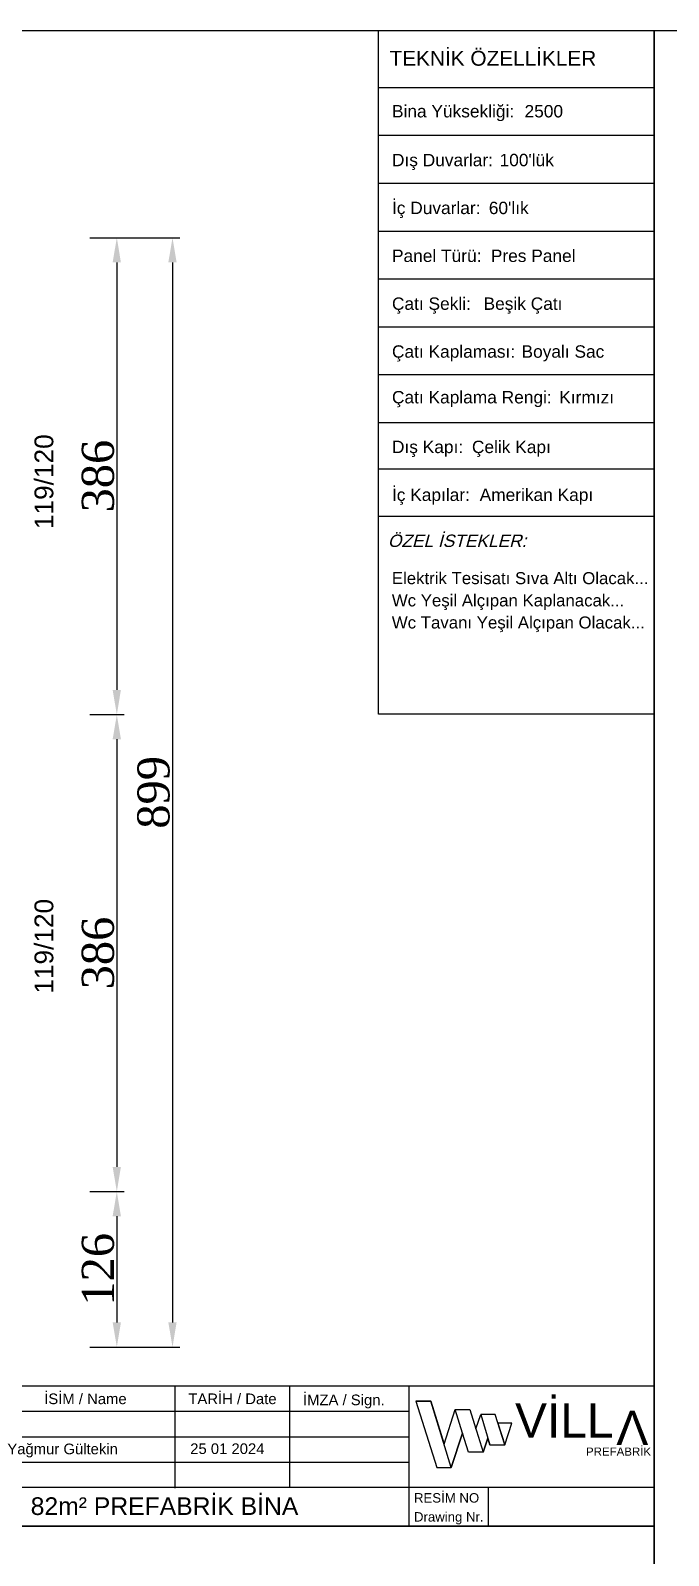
# Model space of a CAD drawing. Header units: millimetres. Extents: x 202729 to 220821, y -210537 to -202962.
# Drawn here: x 209418 to 209934, y -204615 to -203379 of the extents above; entities that cross this region are included whole.
import ezdxf
from ezdxf.enums import TextEntityAlignment as Align

# ---------------------------------------------------------------- set-up
doc = ezdxf.new("R2010")
doc.units = ezdxf.units.MM
doc.header["$MEASUREMENT"] = 0
for name, color, linetype in [('1', 250, 'Continuous'), ('Block1', 255, 'Continuous'), ('DUVAR', 7, 'Continuous')]:
    doc.layers.add(name, color=color, linetype=linetype)
doc.styles.add('133', font='times.ttf')
doc.styles.get("Standard").update_dxf_attribs({"font": 'arial.ttf'})
doc.styles.add('YZ', font='arial.ttf', dxfattribs={"oblique": 15})
doc.dimstyles.new('MAKAS', dxfattribs={"dimscale": 20, "dimtxt": 1.3, "dimasz": 1, "dimexe": 0.3, "dimexo": 0.3, "dimgap": 0.1, "dimtad": 1, "dimrnd": 1, "dimzin": 12, "dimdsep": 46, "dimlunit": 6, "dimtxsty": '133', "dimcen": 0.8, "dimdle": 0.0005, "dimclrd": 4, "dimclre": 6, "dimclrt": 2, "dimazin": 3, "dimtfac": 1, "dimtmove": 0, "dimatfit": 2, "dimldrblk": 'DOTSMALL', "dimfxl": 0, "dimtolj": 1, "dimtzin": 0, "dimarcsym": 0})

# ---------------------------------------------------------------- blocks, each defined once
blk = doc.blocks.new('*D7122')
at = {"layer": 'Defpoints', "color": 0}
for p in [(209459.5, -203547), (209459.5, -203933.5), (209487.5, -203933.5)]:
    blk.add_point(p, dxfattribs=at)
at = {"layer": 'DUVAR', "color": 6, "lineweight": -2}
for p, q in [((209465.5, -203547), (209493.5, -203547)), ((209465.5, -203933.5), (209493.5, -203933.5))]:
    blk.add_line(p, q, dxfattribs=at)
at = {"layer": 'DUVAR', "color": 4, "lineweight": -2}
blk.add_line((209487.5, -203567), (209487.5, -203913.5), dxfattribs=at)
at = {"layer": 'DUVAR', "color": 4}
for points in [[(209490.8, -203567), (209484.1, -203567), (209487.5, -203547)], [(209484.1, -203913.5), (209490.8, -203913.5), (209487.5, -203933.5)]]:
    blk.add_solid(points, dxfattribs=at)
at = {"layer": 'DUVAR', "color": 2, "insert": (209472.3, -203740.2), "char_height": 26, "attachment_point": 5, "rotation": 90, "style": '133'}
blk.add_mtext('\\A1;386', dxfattribs=at)
blk = doc.blocks.new('_DotSmall')
at = {"color": 0, "linetype": 'ByBlock', "const_width": 0.5}
blk.add_lwpolyline([(-0.0625, 0, 1), (0.0625, 0, 1)], format="xyb", close=True, dxfattribs=at)
blk = doc.blocks.new('*D7123')
at = {"layer": 'Defpoints', "color": 0}
for p in [(209459.5, -203933.5), (209459.5, -204320), (209487.5, -204320)]:
    blk.add_point(p, dxfattribs=at)
at = {"layer": 'DUVAR', "color": 6, "lineweight": -2}
for p, q in [((209465.5, -203933.5), (209493.5, -203933.5)), ((209465.5, -204320), (209493.5, -204320))]:
    blk.add_line(p, q, dxfattribs=at)
at = {"layer": 'DUVAR', "color": 4, "lineweight": -2}
blk.add_line((209487.5, -203953.5), (209487.5, -204300), dxfattribs=at)
at = {"layer": 'DUVAR', "color": 4}
for points in [[(209490.8, -203953.5), (209484.1, -203953.5), (209487.5, -203933.5)], [(209484.1, -204300), (209490.8, -204300), (209487.5, -204320)]]:
    blk.add_solid(points, dxfattribs=at)
at = {"layer": 'DUVAR', "color": 2, "insert": (209472.3, -204126.7), "char_height": 26, "attachment_point": 5, "rotation": 90, "style": '133'}
blk.add_mtext('\\A1;386', dxfattribs=at)
blk = doc.blocks.new('*D7124')
at = {"layer": 'Defpoints', "color": 0}
for p in [(209487.5, -203547), (209487.5, -204446), (209532.6, -204446)]:
    blk.add_point(p, dxfattribs=at)
at = {"layer": 'DUVAR', "color": 6, "lineweight": -2}
for p, q in [((209493.5, -203547), (209538.6, -203547)), ((209493.5, -204446), (209538.6, -204446))]:
    blk.add_line(p, q, dxfattribs=at)
at = {"layer": 'DUVAR', "color": 4, "lineweight": -2}
blk.add_line((209532.6, -203567), (209532.6, -204426), dxfattribs=at)
at = {"layer": 'DUVAR', "color": 4}
for points in [[(209535.9, -203567), (209529.2, -203567), (209532.6, -203547)], [(209529.2, -204426), (209535.9, -204426), (209532.6, -204446)]]:
    blk.add_solid(points, dxfattribs=at)
at = {"layer": 'DUVAR', "color": 2, "insert": (209517.3, -203996.5), "char_height": 26, "attachment_point": 5, "rotation": 90, "style": '133'}
blk.add_mtext('\\A1;899', dxfattribs=at)
blk = doc.blocks.new('*D7127')
at = {"layer": 'Defpoints', "color": 0}
for p in [(209459.5, -204320), (209459.5, -204446), (209487.5, -204446)]:
    blk.add_point(p, dxfattribs=at)
at = {"layer": 'DUVAR', "color": 6, "lineweight": -2}
for p, q in [((209465.5, -204320), (209493.5, -204320)), ((209465.5, -204446), (209493.5, -204446))]:
    blk.add_line(p, q, dxfattribs=at)
at = {"layer": 'DUVAR', "color": 4, "lineweight": -2}
blk.add_line((209487.5, -204340), (209487.5, -204426), dxfattribs=at)
at = {"layer": 'DUVAR', "color": 4}
for points in [[(209490.8, -204340), (209484.1, -204340), (209487.5, -204320)], [(209484.1, -204426), (209490.8, -204426), (209487.5, -204446)]]:
    blk.add_solid(points, dxfattribs=at)
at = {"layer": 'DUVAR', "color": 2, "insert": (209472.3, -204383), "char_height": 26, "attachment_point": 5, "rotation": 90, "style": '133'}
blk.add_mtext('\\A1;126', dxfattribs=at)

msp = doc.modelspace()

# ---------------------------------------------------------------- linework, layer by layer
at = {"linetype": 'Continuous', "lineweight": 25}
msp.add_line((209922.706, -204559.947), (209215.402, -204559.947), dxfattribs=at)
at = {"color": 254, "linetype": 'Continuous', "lineweight": 25, "ltscale": 1}
for p, q in [((209922.706, -204559.947), (209723.896, -204559.947)), ((209788.168, -204559.947), (209788.168, -204591.282))]:
    msp.add_line(p, q, dxfattribs=at)
at = {"color": 2}
for points in [[(209922.706, -204591.282), (208135.971, -204591.282), (208135.971, -203379.081), (209922.706, -203379.081)], [(209922.706, -203379.081), (220819.065, -203379.081), (220819.065, -210537.41), (209922.706, -210537.41)], [(209215.402, -204477.364), (209922.706, -204477.364), (209922.706, -204591.282), (209215.402, -204591.282)], [(209922.706, -206045.924), (207778.624, -206045.924), (207778.624, -204591.282), (209922.706, -204591.282)]]:
    msp.add_lwpolyline(points, close=True, dxfattribs=at)
msp.add_lwpolyline([(209729.644, -204489.987), (209746.545, -204543.649), (209758.314, -204543.649), (209741.691, -204489.987), (209729.644, -204489.987), (209741.691, -204489.987), (209752.475, -204524.802), (209761.403, -204496.698), (209773.465, -204496.698), (209784.204, -204531.098), (209772.288, -204531.098), (209767.419, -204515.709), (209758.314, -204543.649), (209767.419, -204515.709), (209761.403, -204496.698), (209773.465, -204496.698), (209778.301, -204512.189), (209782.144, -204500.814), (209789.646, -204525.365), (209788.005, -204519.993), (209784.204, -204531.098), (209788.005, -204519.993), (209789.646, -204525.365), (209801.709, -204525.365), (209807.446, -204507.724), (209796.001, -204507.724), (209801.709, -204525.365), (209793.765, -204500.814), (209782.144, -204500.814)])
at = {"layer": '1', "color": 7, "linetype": 'Continuous', "lineweight": 25, "ltscale": 1}
msp.add_line((209723.896, -204477.364), (209723.896, -204591.282), dxfattribs=at)
at = {"layer": '1', "color": 254, "linetype": 'Continuous', "lineweight": 25, "ltscale": 1, "flags": 128}
for points in [[(209534.527, -204477.364), (209534.527, -204560.474)], [(209627.454, -204477.364), (209627.454, -204559.947)]]:
    msp.add_lwpolyline(points, dxfattribs=at)
at = {"layer": '1', "color": 255, "linetype": 'Continuous', "lineweight": 25, "ltscale": 1, "flags": 128}
for points in [[(209215.402, -204498.01), (209390.89, -204498.01), (209534.527, -204498.01), (209593.045, -204498.01), (209723.896, -204498.01)], [(209215.402, -204518.656), (209390.89, -204518.656), (209534.527, -204518.656), (209593.045, -204518.656), (209723.896, -204518.656)], [(209215.402, -204539.301), (209390.89, -204539.301), (209534.527, -204539.301), (209593.045, -204539.301), (209723.896, -204539.301)]]:
    msp.add_lwpolyline(points, dxfattribs=at)
at = {"layer": 'Block1', "color": 1}
for p, q in [((209699.423, -203425.205), (209922.706, -203425.205)), ((209699.423, -203464.001), (209922.706, -203464.001)), ((209699.423, -203502.796), (209922.706, -203502.796)), ((209699.423, -203541.592), (209922.706, -203541.592)), ((209699.423, -203580.388), (209922.706, -203580.388)), ((209699.423, -203619.184), (209922.706, -203619.184)), ((209699.423, -203657.979), (209922.706, -203657.979)), ((209699.423, -203696.775), (209922.706, -203696.775)), ((209699.423, -203734.209), (209922.706, -203734.209)), ((209699.423, -203772.582), (209922.706, -203772.582))]:
    msp.add_line(p, q, dxfattribs=at)
msp.add_lwpolyline([(209699.423, -203379.081), (209922.706, -203379.081), (209922.706, -203933.169), (209699.423, -203933.169)], close=True, dxfattribs=at)

# ---------------------------------------------------------------- texts
at = {"attachment_point": 1}
for s, insert, char_height in [('{\\f@Arial Unicode MS|b0|i0|c162|p34;VİLL}', (209809.989, -204491.634), 27.72), ('{\\f@Arial Unicode MS|b0|i0|c162|p34;PREFABRİK}', (209867.451, -204527.437), 6.6528)]:
    msp.add_mtext_dynamic_manual_height_columns(s, width=1137.80697, gutter_width=12.5, heights=[297.917], dxfattribs=dict(at, insert=insert, char_height=char_height))
at = {"insert": (209917.825, -204525.285), "char_height": 27.72, "attachment_point": 1, "rotation": 180}
msp.add_mtext_dynamic_manual_height_columns('{\\f@Arial Unicode MS|b0|i0|c162|p34;V}', width=1137.80697, gutter_width=12.5, heights=[297.917], dxfattribs=at)
at = {"layer": '1', "color": 4, "lineweight": 25}
msp.add_text('TEKNİK ÖZELLİKLER', height=12.0454, dxfattribs=at).set_placement((209708.351, -203407.613))
at = {"layer": '1', "color": 0, "lineweight": 25}
for s, height, p in [('Bina Yüksekliği:', 10.03784, (209710.289, -203449.511)), ('2500', 10.0378, (209817.648, -203449.511)), ('Dış Duvarlar:  ', 10.03784, (209710.289, -203489.074)), ('Dış Duvarlar:  ', 10.03784, (209710.289, -203489.074)), ("100'lük ", 10.0378, (209797.432, -203489.074)), ('İç Duvarlar:  ', 10.03784, (209710.289, -203527.87)), ("60'lık", 10.0378, (209788.718, -203527.87)), ('Panel Türü: ', 10.03784, (209710.289, -203566.666)), ('Pres Panel', 10.0378, (209790.367, -203566.666)), ('Çatı Şekli:  ', 10.03784, (209710.289, -203605.461)), ('Beşik Çatı', 10.0378, (209784.479, -203605.461)), ('Çatı Kaplaması:  ', 10.03784, (209710.289, -203644.257)), ('Boyalı Sac', 10.0378, (209815.212, -203644.257)), ('Çatı Kaplama Rengi:  ', 10.03784, (209710.289, -203681.28)), ('Kırmızı', 10.0378, (209845.749, -203681.28)), ('Dış Kapı:  ', 10.03784, (209710.289, -203721.555)), ('Çelik Kapı', 10.0378, (209775.05, -203721.555)), ('İç Kapılar:  ', 10.03784, (209710.289, -203760.351)), ('Amerikan Kapı', 10.03784, (209781.322, -203760.351)), ('Elektrik Tesisatı Sıva Altı Olacak...', 9.7367, (209710.19, -203827.767)), ('Wc Yeşil Alçıpan Kaplanacak...', 9.7367, (209710.19, -203845.797)), ('Wc Tavanı Yeşil Alçıpan Olacak...', 9.7367, (209710.19, -203863.687)), ('İSİM / Name', 8.60235, (209428.675, -204492.272)), ('TARİH / Date', 8.60235, (209545.421, -204492.264)), ('İMZA / Sign.', 8.60235, (209638.239, -204493.132)), ('Yağmur Gültekin', 8.60235, (209398.828, -204532.885)), ('RESİM NO', 7.6465, (209728.118, -204572.061)), ('Drawing Nr.', 7.64653, (209728.118, -204587.46))]:
    msp.add_text(s, height=height, dxfattribs=at).set_placement(p)
for p in [(209436.05, -203783.151), (209436.05, -204159.651)]:
    msp.add_text('119/120', height=15.2174, rotation=90, dxfattribs=at).set_placement(p)
at = {"layer": '1', "color": 0, "lineweight": 25, "style": 'YZ', "oblique": 15}
msp.add_text('ÖZEL İSTEKLER:', height=10.03784, dxfattribs=at).set_placement((209706.98, -203797.638))
at = {"layer": '1', "color": 0, "lineweight": 25}
msp.add_text('25 01 2024', height=8.6024, dxfattribs=at).set_placement((209607.052, -204532.7), align=Align.RIGHT)
msp.add_text('82m² PREFABRİK BİNA', height=14.31952, dxfattribs=at).set_placement((209526.105, -204582.115), align=Align.CENTER)

# ---------------------------------------------------------------- dimensions: what is measured, and where the dimension line sits
at = {"layer": 'DUVAR', "color": 1}
for p1, p2, distance, picture, middle in [((209459.477, -203546.988), (209459.477, -203933.488), 27.985, '*D7122', (209472.267, -203740.238)), ((209487.462, -203546.988), (209487.462, -204445.988), 45.106, '*D7124', (209517.334, -203996.488)), ((209459.477, -203933.488), (209459.477, -204319.988), 27.985, '*D7123', (209472.267, -204126.738)), ((209459.477, -204319.988), (209459.477, -204445.988), 27.985, '*D7127', (209472.267, -204382.988))]:
    dim = msp.add_aligned_dim(p1=p1, p2=p2, distance=distance, dimstyle='MAKAS', dxfattribs=at)
    dim.commit()
    dim.dimension.update_dxf_attribs({"geometry": picture, "text_midpoint": middle})

doc.saveas('drawing.dxf')
